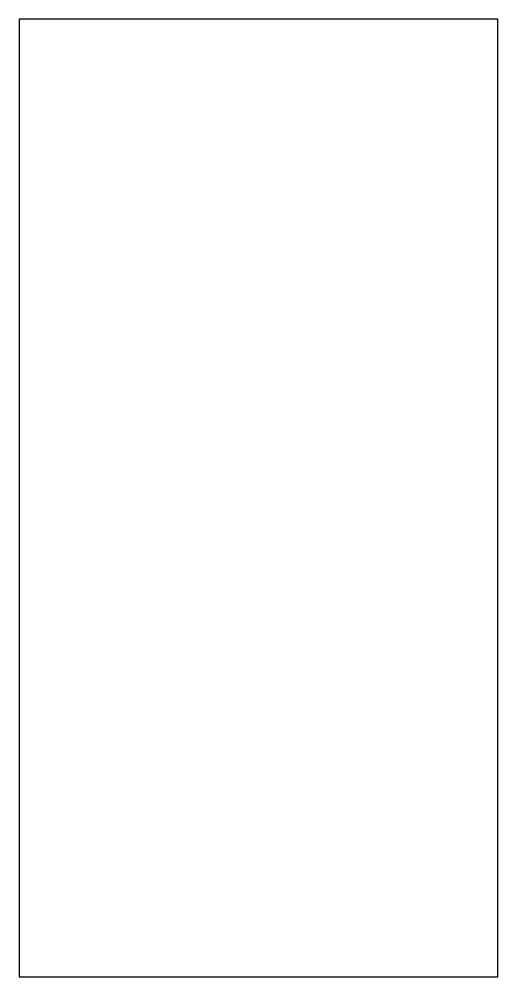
# Model space of a CAD drawing. Extents: x 0 to 1, y -1 to 1.
import ezdxf

# ---------------------------------------------------------------- set-up
doc = ezdxf.new("R2010")
doc.units = 0
doc.layers.get('0').update_dxf_attribs({"lineweight": 25})

msp = doc.modelspace()

# ---------------------------------------------------------------- linework, layer by layer
msp.add_lwpolyline([(1, -1), (1, 1), (0, 1), (0, -1)], close=True)

doc.saveas('drawing.dxf')
